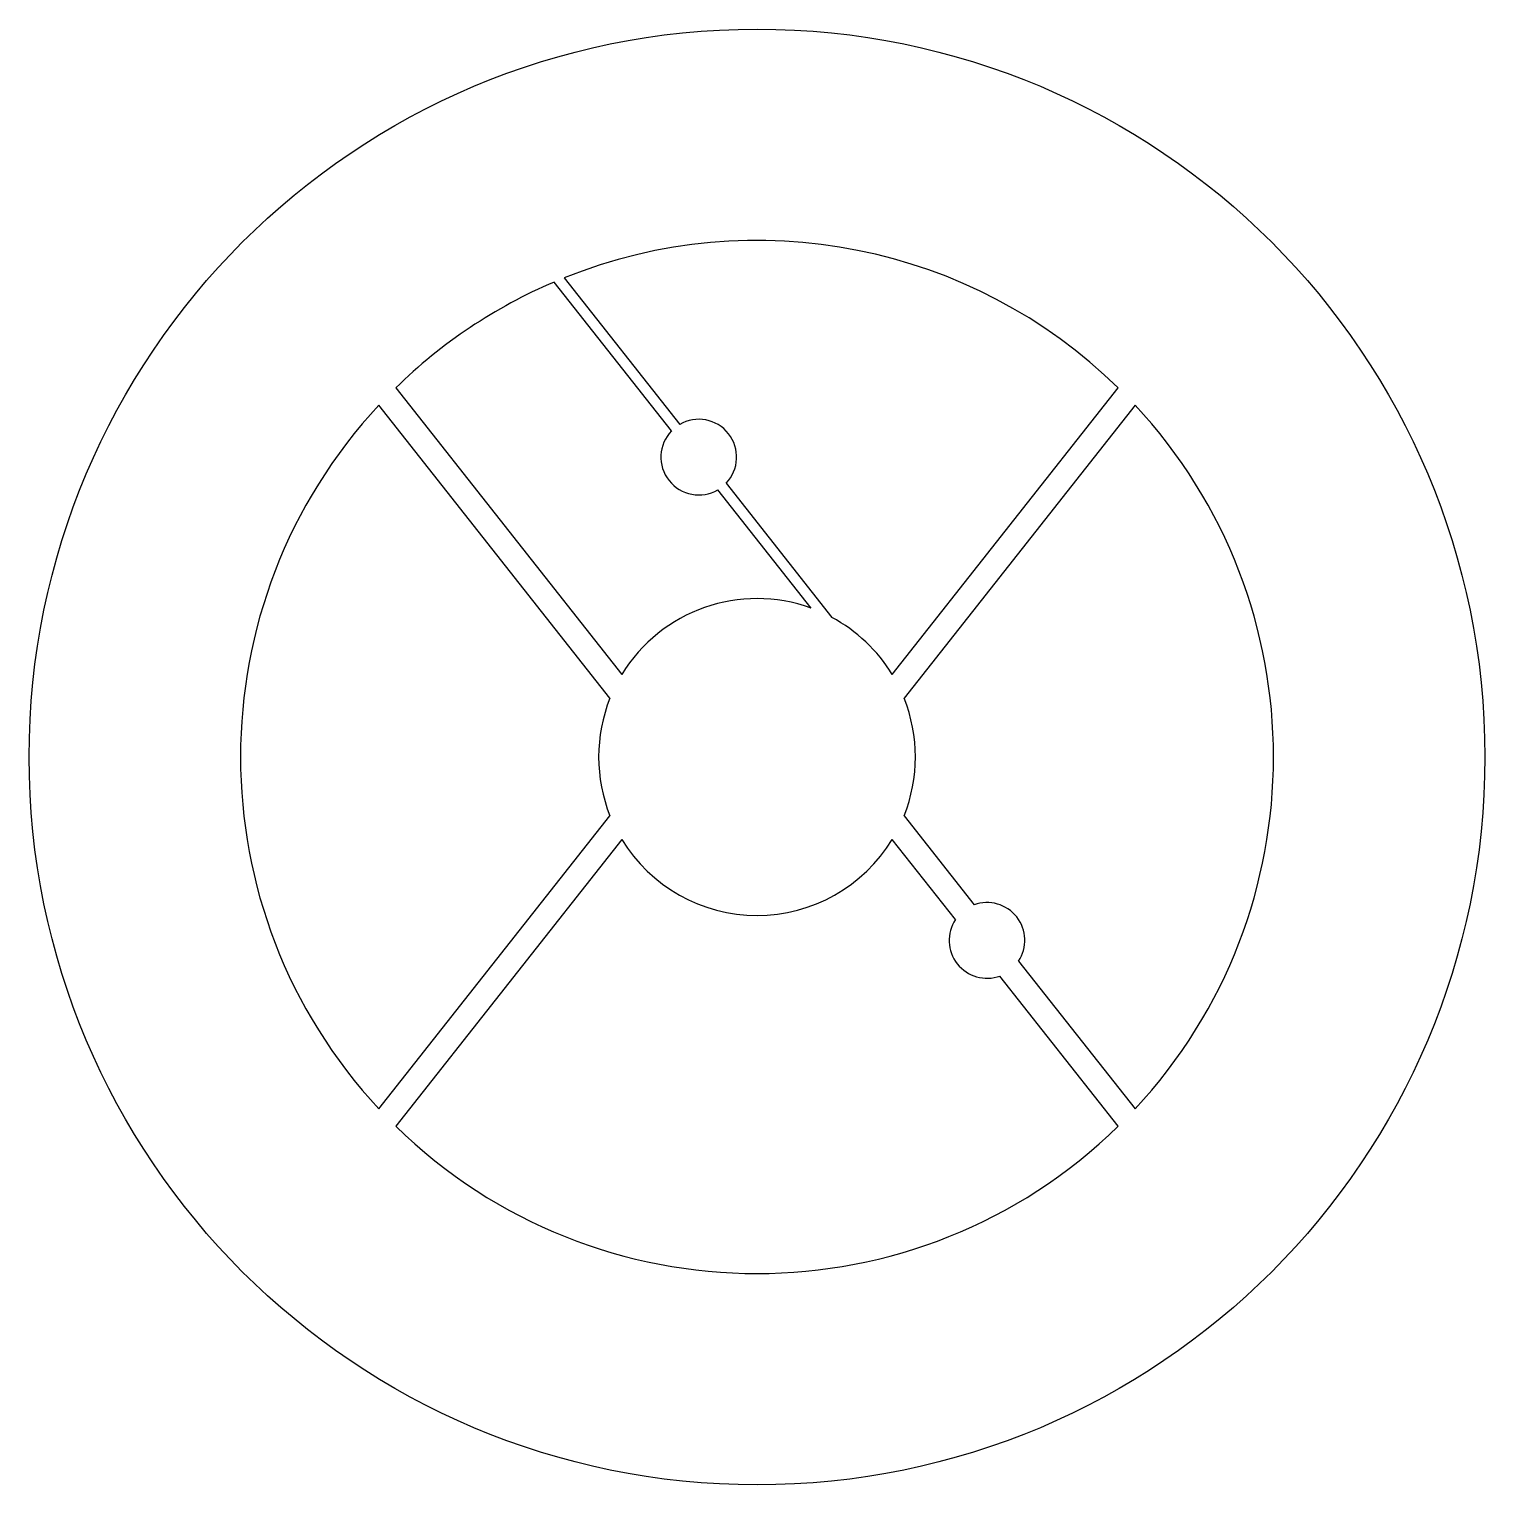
# Model space of a CAD drawing. Header units: millimetres. Extents: x 0 to 25, y 0.3 to 25.3.
import ezdxf

# ---------------------------------------------------------------- set-up
doc = ezdxf.new("R2010")
doc.units = ezdxf.units.MM

msp = doc.modelspace()

# ---------------------------------------------------------------- linework, layer by layer
at = {"color": 7, "linetype": 'Continuous', "lineweight": 25}
for p, q in [((11, 18.351), (8.984, 20.908)), ((9.157, 20.979), (11.141, 18.462)), ((6.265, 19.09), (10.146, 14.167)), ((14.791, 14.167), (18.673, 19.09)), ((9.944, 13.763), (5.977, 18.795)), ((18.961, 18.795), (14.994, 13.763)), ((13.399, 15.307), (11.797, 17.34)), ((11.938, 17.451), (13.753, 15.149)), ((5.977, 6.707), (9.944, 11.739)), ((14.994, 11.739), (16.197, 10.212)), ((10.146, 11.335), (6.265, 6.411)), ((15.876, 9.959), (14.791, 11.335)), ((16.961, 9.243), (18.961, 6.707)), ((18.673, 6.411), (16.64, 8.99))]:
    msp.add_line(p, q, dxfattribs=at)
msp.add_circle((12.469, 12.751), 12.5, dxfattribs=at)
for centre, radius, start, end in [((12.469, 12.751), 8.87, 45.6189, 111.9264), ((12.469, 12.751), 8.87, 113.1343, 134.3811), ((12.469, 12.751), 8.87, 137.0459, 222.9541), ((12.469, 12.751), 8.87, 317.0459, 42.9541), ((11.469, 17.901), 0.65, 316.2088, 120.2912), ((11.469, 17.901), 0.65, 136.2088, 300.2912), ((12.469, 12.751), 2.72, 69.9976, 148.6329), ((12.469, 12.751), 2.72, 31.3671, 61.8231), ((12.469, 12.751), 2.72, 158.1614, 201.8386), ((12.469, 12.751), 2.72, 338.1614, 21.8386), ((12.469, 12.751), 2.72, 211.3671, 328.6329), ((16.419, 9.601), 0.65, 326.5876, 109.9124), ((16.419, 9.601), 0.65, 146.5876, 289.9124), ((12.469, 12.751), 8.87, 225.6189, 314.3811)]:
    msp.add_arc(centre, radius, start, end, dxfattribs=at)

doc.saveas('drawing.dxf')
